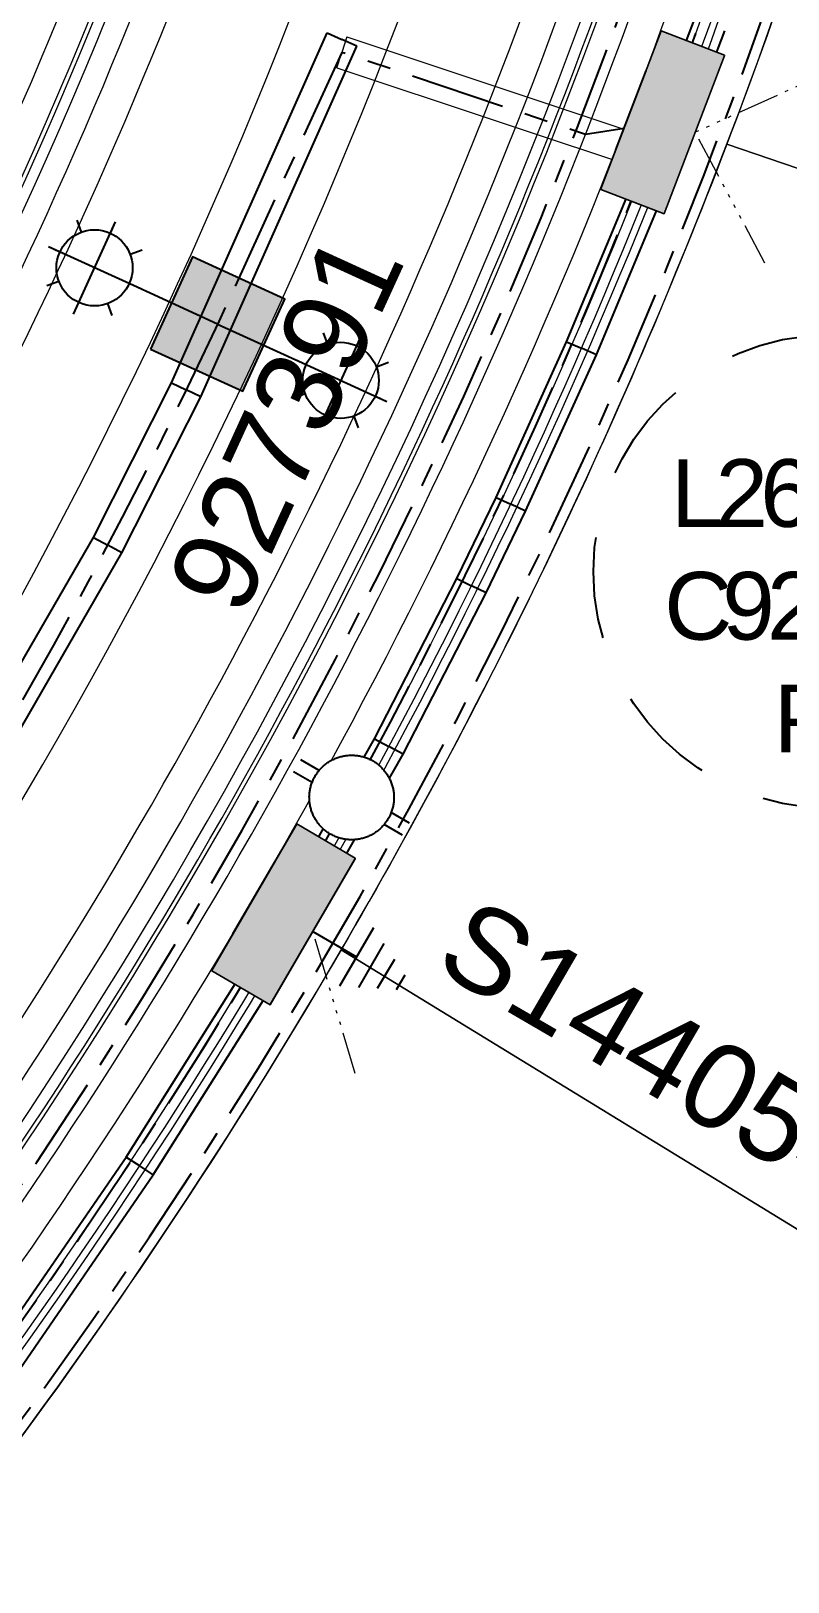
# Model space of a CAD drawing. Header units: metres. Extents: x 264965 to 265706, y 6180501 to 6181430.
# Drawn here: x 265315.8 to 265338.17, y 6180834.59 to 6180880.43 of the extents above; entities that cross this region are included whole.
import ezdxf
from ezdxf.enums import TextEntityAlignment as Align

# ---------------------------------------------------------------- set-up
doc = ezdxf.new("R2010")
doc.units = ezdxf.units.M
for name, pattern in [('Cable Exist UG', [7, 4, -1, 1, -1]), ('Dash', [5, 3, -2]), ('PHANTOMX2', [5.6, 2.5, -0.5, 0.15, -0.5, 0.15, -0.5, 0.15, -0.5, 0.15, -0.5])]:
    doc.linetypes.add(name, pattern=pattern)
doc.layers.get('0').update_dxf_attribs({"color": 6})
for name, color, linetype, lineweight in [('_User Miscellaneous1', 30, 'Continuous', 13), ('_User Miscellaneous10', 241, 'Continuous', 13), ('_User Miscellaneous3', 51, 'Continuous', 13), ('_User_HV_Exist', 1, 'Continuous', 25), ('_User_LV_Exist', 5, 'Continuous', 25), ('_User_SL_Exist', 4, 'Continuous', 25), ('Cadastre Developer_SP_NEW', 92, 'Continuous', 15)]:
    doc.layers.add(name, color=color, linetype=linetype, lineweight=lineweight)
doc.layers.add('_User Miscellaneous12', color=252, linetype='Continuous', lineweight=13, plot=False, transparency=0.5)
for name, color, linetype in [('Equip_LV_NEW', 2, 'Continuous'), ('Equip_SP_SL_EXT', 7, 'Continuous'), ('SupportsUG_SP_LV_EXT', 7, 'Continuous'), ('UG_Details_SP_MISC', 7, 'Continuous')]:
    doc.layers.add(name, color=color, linetype=linetype)
doc.styles.add('SL_LABEL', font='arial.ttf', dxfattribs={"height": 2})
doc.styles.get("Standard").update_dxf_attribs({"font": 'arial.ttf'})

# ---------------------------------------------------------------- blocks, each defined once
blk = doc.blocks.new('*U645')
at = {"width": 0.9}
blk.add_attdef('ASSET_NUM', text='', height=2, dxfattribs=at).set_placement((4, 2), align=Align.MIDDLE_LEFT)
for tag, p, flags in [('SUBURB', (-2, 0), 1), ('STREETNAME', (-1.8, 0), 9), ('PARENT', (-1.6, 0), 9), ('NOTES', (-1.4, 0), 9), ('LOCATION', (-1.2, 0), 9), ('LEGEND', (-1, 0), 9), ('USAGE', (-0.8, 0), 9), ('SUPPORT_TYPE', (-0.6, 0), 9), ('STATE', (-0.4, 0), 9), ('OWNED_BY', (-0.2, 0), 9)]:
    blk.add_attdef(tag, p, '', height=0.2, rotation=270, dxfattribs=dict(flags=flags))
blk.add_wipeout([(1, 2.5), (1, -2.5), (-1, -2.5), (-1, 2.5)])
at = {"layer": 'SupportsUG_SP_LV_EXT'}
h = blk.add_hatch(color=256, dxfattribs=at)
h.dxf.hatch_style = 1
h.paths.add_polyline_path([(-1, 2.5), (-1, -1.25), (-1, 1.25), (-1, -2.5), (1, -2.5), (1, 2.5)])
blk.add_lwpolyline([(-1, 2.5), (-1, -1.25), (-1, 1.25), (-1, -2.5), (1, -2.5), (1, 2.5)], close=True)
blk = doc.blocks.new('LV_UG_LINKS_OPEN_NEW')
at = {"layer": 'Equip_LV_NEW'}
for tag, flags, p in [('ACTUAL_STATUS', 9, (3.167, -1.667)), ('CONSTRUCTED_VOLTAGE', 9, (3.167, -1.833)), ('OPERATING_VOLTAGE', 9, (3.167, -2.167)), ('ORIENTATION', 9, (3.167, -2.333)), ('NO_PHASES', 9, (3.167, -2)), ('STATE', 9, (3.167, -2.5)), ('SWITCH_TYPE', 9, (3.167, -2.667)), ('USAGE', 9, (3.167, -2.833)), ('OWNED_BY', 9, (3.167, -3.167)), ('NOTES', 9, (3.167, -3)), ('OPERATED_BY', 9, (3.167, -3.333)), ('MAINTAINED_BY', 9, (3.167, -3.5)), ('NUMBER_OF_PHASES', 9, (3.167, -3.667)), ('TYPE', 9, (3.167, -3.833)), ('Z', 1, (3.167, -4))]:
    blk.add_attdef(tag, text='', height=0.167, dxfattribs=dict(at, flags=flags)).set_placement(p, align=Align.MIDDLE_LEFT)
blk.add_wipeout([(4, 1.25), (3.969, 1.25), (3.939, 1.248), (3.908, 1.247), (3.877, 1.244), (3.847, 1.241), (3.817, 1.236), (3.786, 1.232), (3.756, 1.226), (3.726, 1.22), (3.696, 1.213), (3.667, 1.205), (3.637, 1.196), (3.608, 1.187), (3.579, 1.177), (3.55, 1.166), (3.522, 1.155), (3.493, 1.143), (3.466, 1.13), (3.438, 1.117), (3.411, 1.102), (3.384, 1.088), (3.357, 1.072), (3.331, 1.056), (3.306, 1.039), (3.28, 1.022), (3.255, 1.004), (3.231, 0.985), (3.207, 0.966), (3.184, 0.947), (3.161, 0.926), (3.138, 0.905), (3.116, 0.884), (3.095, 0.862), (3.074, 0.839), (3.053, 0.816), (3.034, 0.793), (3.015, 0.769), (2.996, 0.745), (2.978, 0.72), (2.961, 0.694), (2.944, 0.669), (2.928, 0.643), (2.912, 0.616), (2.898, 0.589), (2.883, 0.562), (2.87, 0.534), (2.857, 0.507), (2.845, 0.478), (2.834, 0.45), (2.823, 0.421), (2.813, 0.392), (2.804, 0.363), (2.795, 0.333), (2.787, 0.304), (2.78, 0.274), (2.774, 0.244), (2.768, 0.214), (2.764, 0.183), (2.759, 0.153), (2.756, 0.123), (2.753, 0.092), (2.752, 0.061), (2.75, 0.031), (2.75, 0), (2.75, -0.031), (2.752, -0.061), (2.753, -0.092), (2.756, -0.123), (2.759, -0.153), (2.764, -0.183), (2.768, -0.214), (2.774, -0.244), (2.78, -0.274), (2.787, -0.304), (2.795, -0.333), (2.804, -0.363), (2.813, -0.392), (2.823, -0.421), (2.834, -0.45), (2.845, -0.478), (2.857, -0.507), (2.87, -0.534), (2.883, -0.562), (2.898, -0.589), (2.912, -0.616), (2.928, -0.643), (2.944, -0.669), (2.961, -0.694), (2.978, -0.72), (2.996, -0.745), (3.015, -0.769), (3.034, -0.793), (3.053, -0.816), (3.074, -0.839), (3.095, -0.862), (3.116, -0.884), (3.138, -0.905), (3.161, -0.926), (3.184, -0.947), (3.207, -0.966), (3.231, -0.985), (3.255, -1.004), (3.28, -1.022), (3.306, -1.039), (3.331, -1.056), (3.357, -1.072), (3.384, -1.088), (3.411, -1.102), (3.438, -1.117), (3.466, -1.13), (3.493, -1.143), (3.522, -1.155), (3.55, -1.166), (3.579, -1.177), (3.608, -1.187), (3.637, -1.196), (3.667, -1.205), (3.696, -1.213), (3.726, -1.22), (3.756, -1.226), (3.786, -1.232), (3.817, -1.236), (3.847, -1.241), (3.877, -1.244), (3.908, -1.247), (3.939, -1.248), (3.969, -1.25), (4, -1.25), (4.031, -1.25), (4.061, -1.248), (4.092, -1.247), (4.123, -1.244), (4.153, -1.241), (4.183, -1.236), (4.214, -1.232), (4.244, -1.226), (4.274, -1.22), (4.304, -1.213), (4.333, -1.205), (4.363, -1.196), (4.392, -1.187), (4.421, -1.177), (4.45, -1.166), (4.478, -1.155), (4.507, -1.143), (4.534, -1.13), (4.562, -1.117), (4.589, -1.102), (4.616, -1.088), (4.643, -1.072), (4.669, -1.056), (4.694, -1.039), (4.72, -1.022), (4.745, -1.004), (4.769, -0.985), (4.793, -0.966), (4.816, -0.947), (4.839, -0.926), (4.862, -0.905), (4.884, -0.884), (4.905, -0.862), (4.926, -0.839), (4.947, -0.816), (4.966, -0.793), (4.985, -0.769), (5.004, -0.745), (5.022, -0.72), (5.039, -0.694), (5.056, -0.669), (5.072, -0.643), (5.088, -0.616), (5.102, -0.589), (5.117, -0.562), (5.13, -0.534), (5.143, -0.507), (5.155, -0.478), (5.166, -0.45), (5.177, -0.421), (5.187, -0.392), (5.196, -0.363), (5.205, -0.333), (5.213, -0.304), (5.22, -0.274), (5.226, -0.244), (5.232, -0.214), (5.236, -0.183), (5.241, -0.153), (5.244, -0.123), (5.247, -0.092), (5.248, -0.061), (5.25, -0.031), (5.25, 0), (5.25, 0.031), (5.248, 0.061), (5.247, 0.092), (5.244, 0.123), (5.241, 0.153), (5.236, 0.183), (5.232, 0.214), (5.226, 0.244), (5.22, 0.274), (5.213, 0.304), (5.205, 0.333), (5.196, 0.363), (5.187, 0.392), (5.177, 0.421), (5.166, 0.45), (5.155, 0.478), (5.143, 0.507), (5.13, 0.534), (5.117, 0.562), (5.102, 0.589), (5.088, 0.616), (5.072, 0.643), (5.056, 0.669), (5.039, 0.694), (5.022, 0.72), (5.004, 0.745), (4.985, 0.769), (4.966, 0.793), (4.947, 0.816), (4.926, 0.839), (4.905, 0.862), (4.884, 0.884), (4.862, 0.905), (4.839, 0.926), (4.816, 0.947), (4.793, 0.966), (4.769, 0.985), (4.745, 1.004), (4.72, 1.022), (4.694, 1.039), (4.669, 1.056), (4.643, 1.072), (4.616, 1.088), (4.589, 1.102), (4.562, 1.117), (4.534, 1.13), (4.507, 1.143), (4.478, 1.155), (4.45, 1.166), (4.421, 1.177), (4.392, 1.187), (4.363, 1.196), (4.333, 1.205), (4.304, 1.213), (4.274, 1.22), (4.244, 1.226), (4.214, 1.232), (4.183, 1.236), (4.153, 1.241), (4.123, 1.244), (4.092, 1.247), (4.061, 1.248), (4.031, 1.25)]).dxf.layer = 'Equip_LV_NEW'
for p, q in [((3.792, 1.863), (3.792, 1.232)), ((4.208, 1.863), (4.208, 1.232)), ((3.792, -1.232), (3.792, -1.863)), ((4.208, -1.232), (4.208, -1.863))]:
    blk.add_line(p, q, dxfattribs=at)
at = {"layer": 'Equip_LV_NEW', "flags": 128}
blk.add_lwpolyline([(4, 1.25), (3.969, 1.25), (3.939, 1.248), (3.908, 1.247), (3.877, 1.244), (3.847, 1.241), (3.817, 1.236), (3.786, 1.232), (3.756, 1.226), (3.726, 1.22), (3.696, 1.213), (3.667, 1.205), (3.637, 1.196), (3.608, 1.187), (3.579, 1.177), (3.55, 1.166), (3.522, 1.155), (3.493, 1.143), (3.466, 1.13), (3.438, 1.117), (3.411, 1.102), (3.384, 1.088), (3.357, 1.072), (3.331, 1.056), (3.306, 1.039), (3.28, 1.022), (3.255, 1.004), (3.231, 0.985), (3.207, 0.966), (3.184, 0.947), (3.161, 0.926), (3.138, 0.905), (3.116, 0.884), (3.095, 0.862), (3.074, 0.839), (3.053, 0.816), (3.034, 0.793), (3.015, 0.769), (2.996, 0.745), (2.978, 0.72), (2.961, 0.694), (2.944, 0.669), (2.928, 0.643), (2.912, 0.616), (2.898, 0.589), (2.883, 0.562), (2.87, 0.534), (2.857, 0.507), (2.845, 0.478), (2.834, 0.45), (2.823, 0.421), (2.813, 0.392), (2.804, 0.363), (2.795, 0.333), (2.787, 0.304), (2.78, 0.274), (2.774, 0.244), (2.768, 0.214), (2.764, 0.183), (2.759, 0.153), (2.756, 0.123), (2.753, 0.092), (2.752, 0.061), (2.75, 0.031), (2.75, 0), (2.75, -0.031), (2.752, -0.061), (2.753, -0.092), (2.756, -0.123), (2.759, -0.153), (2.764, -0.183), (2.768, -0.214), (2.774, -0.244), (2.78, -0.274), (2.787, -0.304), (2.795, -0.333), (2.804, -0.363), (2.813, -0.392), (2.823, -0.421), (2.834, -0.45), (2.845, -0.478), (2.857, -0.507), (2.87, -0.534), (2.883, -0.562), (2.898, -0.589), (2.912, -0.616), (2.928, -0.643), (2.944, -0.669), (2.961, -0.694), (2.978, -0.72), (2.996, -0.745), (3.015, -0.769), (3.034, -0.793), (3.053, -0.816), (3.074, -0.839), (3.095, -0.862), (3.116, -0.884), (3.138, -0.905), (3.161, -0.926), (3.184, -0.947), (3.207, -0.966), (3.231, -0.985), (3.255, -1.004), (3.28, -1.022), (3.306, -1.039), (3.331, -1.056), (3.357, -1.072), (3.384, -1.088), (3.411, -1.102), (3.438, -1.117), (3.466, -1.13), (3.493, -1.143), (3.522, -1.155), (3.55, -1.166), (3.579, -1.177), (3.608, -1.187), (3.637, -1.196), (3.667, -1.205), (3.696, -1.213), (3.726, -1.22), (3.756, -1.226), (3.786, -1.232), (3.817, -1.236), (3.847, -1.241), (3.877, -1.244), (3.908, -1.247), (3.939, -1.248), (3.969, -1.25), (4, -1.25), (4.031, -1.25), (4.061, -1.248), (4.092, -1.247), (4.123, -1.244), (4.153, -1.241), (4.183, -1.236), (4.214, -1.232), (4.244, -1.226), (4.274, -1.22), (4.304, -1.213), (4.333, -1.205), (4.363, -1.196), (4.392, -1.187), (4.421, -1.177), (4.45, -1.166), (4.478, -1.155), (4.507, -1.143), (4.534, -1.13), (4.562, -1.117), (4.589, -1.102), (4.616, -1.088), (4.643, -1.072), (4.669, -1.056), (4.694, -1.039), (4.72, -1.022), (4.745, -1.004), (4.769, -0.985), (4.793, -0.966), (4.816, -0.947), (4.839, -0.926), (4.862, -0.905), (4.884, -0.884), (4.905, -0.862), (4.926, -0.839), (4.947, -0.816), (4.966, -0.793), (4.985, -0.769), (5.004, -0.745), (5.022, -0.72), (5.039, -0.694), (5.056, -0.669), (5.072, -0.643), (5.088, -0.616), (5.102, -0.589), (5.117, -0.562), (5.13, -0.534), (5.143, -0.507), (5.155, -0.478), (5.166, -0.45), (5.177, -0.421), (5.187, -0.392), (5.196, -0.363), (5.205, -0.333), (5.213, -0.304), (5.22, -0.274), (5.226, -0.244), (5.232, -0.214), (5.236, -0.183), (5.241, -0.153), (5.244, -0.123), (5.247, -0.092), (5.248, -0.061), (5.25, -0.031), (5.25, 0), (5.25, 0.031), (5.248, 0.061), (5.247, 0.092), (5.244, 0.123), (5.241, 0.153), (5.236, 0.183), (5.232, 0.214), (5.226, 0.244), (5.22, 0.274), (5.213, 0.304), (5.205, 0.333), (5.196, 0.363), (5.187, 0.392), (5.177, 0.421), (5.166, 0.45), (5.155, 0.478), (5.143, 0.507), (5.13, 0.534), (5.117, 0.562), (5.102, 0.589), (5.088, 0.616), (5.072, 0.643), (5.056, 0.669), (5.039, 0.694), (5.022, 0.72), (5.004, 0.745), (4.985, 0.769), (4.966, 0.793), (4.947, 0.816), (4.926, 0.839), (4.905, 0.862), (4.884, 0.884), (4.862, 0.905), (4.839, 0.926), (4.816, 0.947), (4.793, 0.966), (4.769, 0.985), (4.745, 1.004), (4.72, 1.022), (4.694, 1.039), (4.669, 1.056), (4.643, 1.072), (4.616, 1.088), (4.589, 1.102), (4.562, 1.117), (4.534, 1.13), (4.507, 1.143), (4.478, 1.155), (4.45, 1.166), (4.421, 1.177), (4.392, 1.187), (4.363, 1.196), (4.333, 1.205), (4.304, 1.213), (4.274, 1.22), (4.244, 1.226), (4.214, 1.232), (4.183, 1.236), (4.153, 1.241), (4.123, 1.244), (4.092, 1.247), (4.061, 1.248), (4.031, 1.25)], close=True, dxfattribs=at)
blk = doc.blocks.new('*U642')
at = {"layer": '_User_LV_Exist'}
for p, q in [((2.5, 1), (2.5, -1)), ((3, 0.75), (3, -0.75)), ((3.5, 0.5), (3.5, -0.5)), ((4, 0.25), (4, -0.25))]:
    blk.add_line(p, q, dxfattribs=at)
at = {"layer": 'Equip_LV_NEW', "ltscale": 10, "xscale": -1, "rotation": 270}
blk.add_blockref('LV_UG_LINKS_OPEN_NEW', (0, 0), dxfattribs=at)
at = {"width": 0.9}
blk.add_attdef('ASSET_NUM', text='', height=2, dxfattribs=at).set_placement((4, 2), align=Align.MIDDLE_LEFT)
for tag, p, flags in [('SUBURB', (-2, 0), 1), ('STREETNAME', (-1.8, 0), 9), ('PARENT', (-1.6, 0), 9), ('NOTES', (-1.4, 0), 9), ('LOCATION', (-1.2, 0), 9), ('LEGEND', (-1, 0), 9), ('USAGE', (-0.8, 0), 9), ('SUPPORT_TYPE', (-0.6, 0), 9), ('STATE', (-0.4, 0), 9), ('OWNED_BY', (-0.2, 0), 9)]:
    blk.add_attdef(tag, p, '', height=0.2, rotation=270, dxfattribs=dict(flags=flags))
blk.add_wipeout([(1, 2.5), (1, -2.5), (-1, -2.5), (-1, 2.5)])
at = {"layer": 'SupportsUG_SP_LV_EXT'}
h = blk.add_hatch(color=256, dxfattribs=at)
h.dxf.hatch_style = 1
h.paths.add_polyline_path([(-1, 2.5), (-1, -1.25), (-1, 1.25), (-1, -2.5), (1, -2.5), (1, 2.5)])
blk.add_lwpolyline([(-1, 2.5), (-1, -1.25), (-1, 1.25), (-1, -2.5), (1, -2.5), (1, 2.5)], close=True)
at = {"layer": '_User_LV_Exist'}
blk.add_line((1, 0), (2.5, 0), dxfattribs=at)
blk = doc.blocks.new('*U834')
at = {"layer": 'Equip_SP_SL_EXT'}
h = blk.add_hatch(color=256, dxfattribs=at)
h.dxf.hatch_style = 1
h.paths.add_polyline_path([(-1.5, 1.5), (-1.5, -1.5), (1.5, -1.5), (1.5, 1.5)])
blk.add_lwpolyline([(-1.5, 1.5), (-1.5, -1.5), (1.5, -1.5), (1.5, 1.5)], close=True)
at = {"width": 0.9, "flags": 8}
blk.add_attdef('ASSET_NUM', text='', height=2, dxfattribs=at).set_placement((4, 2), align=Align.MIDDLE_LEFT)
at = {"flags": 1}
blk.add_attdef('Z', (-2.351, -1.813), '', height=0.2, rotation=270, dxfattribs=at)
at = {"flags": 9}
for tag, p in [('SUBURB', (-1.8, -1.813)), ('STREETNAME', (-1.6, -1.813)), ('STATE', (-0.8, -1.813)), ('OWNED_BY', (-0.6, -1.813)), ('COLUMN_TYPE', (-0.4, -1.813)), ('STREET_CODE', (-0.2, -1.813)), ('STRUCTURE_PLANT_NUMBER', (0.031, -1.813)), ('NOTES', (-2, -1.813)), ('LOCATION', (-1.4, -1.813)), ('LEGEND', (-1.2, -1.813)), ('USAGE', (-1, -1.813))]:
    blk.add_attdef(tag, text='', height=0.2, rotation=270, dxfattribs=at).set_placement(p, align=Align.MIDDLE_LEFT)
blk = doc.blocks.new('*U208')
for tag, height, rotation, flags, p in [('LNUMBER', 1, 155.4408, 8, (-5.951, 3.819)), ('LANTNUMBER', 0.2, 270, 9, (-1.4, 2.6)), ('LOUTREACH', 0.2, 270, 9, (-1.4, 2.2)), ('LOUTREACHVOCAB', 0.2, 270, 9, (-1.4, 2)), ('LRATECODE', 0.2, 270, 9, (-1.4, 1.8)), ('LREMOVE', 0.2, 270, 9, (-1.4, 1.6)), ('LREPLACE', 0.2, 270, 9, (-1.4, 1.4)), ('LTYPEVOCAB', 0.2, 270, 9, (-1.4, 1)), ('LTYPE', 0.2, 270, 9, (-1.4, 1.2)), ('LEGEND', 0.2, 270, 9, (-1.4, 0.8)), ('SUBURB', 0.2, 270, 9, (-1.4, 0.6)), ('STREETNAME', 0.2, 270, 9, (-1.4, 0.4)), ('LOCATION', 0.2, 270, 9, (-1.4, 0.2)), ('LNEW', 0.2, 270, 9, (-6.4, 0)), ('LMASTVOCAB', 0.2, 270, 9, (-6.2, 0)), ('LMAST', 0.2, 270, 9, (-6, 0)), ('LLAMPVOCAB', 0.2, 270, 9, (-5.8, 0)), ('LLAMP', 0.2, 270, 9, (-5.6, 0)), ('ORIENTATION', 0.2, 270, 9, (-1.6, 0)), ('OPERATING_VOLTAGE', 0.2, 270, 9, (-1.4, 0)), ('NOTES', 0.2, 270, 9, (-1.4, 0)), ('NO_PHASES', 0.2, 270, 9, (-1.2, 0)), ('LANTERN_TYPE', 0.2, 270, 9, (-1, 0)), ('LANTERN_PURPOSE', 0.2, 270, 9, (-0.8, 0)), ('CONTROL_TYPE', 0.2, 270, 9, (-0.6, 0)), ('CONSTRUCTED_VOLTAGE', 0.2, 270, 9, (-0.4, 0)), ('MAINTAINED_BY', 0.2, 270, 9, (-1.4, -0.663))]:
    blk.add_attdef(tag, text='', height=height, rotation=rotation, dxfattribs=dict(flags=flags)).set_placement(p, align=Align.MIDDLE_LEFT)
at = {"style": 'SL_LABEL'}
for tag, height, rotation, flags, p in [('ASSET_NUM', 1, 155.4408, 8, (-6.782, 2)), ('STREET_CODE', 0.001, 270, 9, (0.001, 0))]:
    blk.add_attdef(tag, text='', height=height, rotation=rotation, dxfattribs=dict(at, flags=flags)).set_placement(p, align=Align.MIDDLE_LEFT)
for tag, p, height, flags in [('OPERATED_BY', (-1.4, -0.407), 0.2, 9), ('Z', (0, 0), 0.001, 1)]:
    blk.add_attdef(tag, p, '', height=height, rotation=270, dxfattribs=dict(flags=flags))
blk.add_wipeout([(-5.173, 2.364), (-4.162, 3.068), (-2.937, 3.197), (-2.233, 2.186), (-2.103, 0.961), (-3.114, 0.257), (-4.34, 0.128), (-5.044, 1.139)])
for p, q in [((-4.262, 0.298), (-3.015, 3.027)), ((-4.162, 3.068), (-4.031, 2.717)), ((-3.171, 2.686), (-3.015, 3.027)), ((-4.661, 2.13), (-5.002, 2.286)), ((-2.274, 1.039), (-5.002, 2.286)), ((-2.233, 2.186), (-2.584, 2.055)), ((-5.044, 1.139), (-4.692, 1.27)), ((0, 0), (-2.615, 1.195)), ((-4.262, 0.298), (-4.106, 0.639)), ((-3.114, 0.257), (-3.245, 0.608))]:
    blk.add_line(p, q)
blk.add_circle((-3.638, 1.663), 1.125)
at = {"flags": 9}
for tag, p in [('LEXIST', (-5.4, 0)), ('LCHARGE3PERCENT', (-5.2, 0)), ('LCHARGE3', (-5, 0)), ('LCHARGE2PERCENT', (-4.8, 0)), ('LCHARGE2', (-4.6, 0)), ('LCHARGE1PERCENT', (-4.4, 0)), ('LCHARGE1', (-4.2, 0)), ('LCATEGORY', (-4, 0)), ('LBRACKETVOCAB', (-3.8, 0)), ('LBRACKET', (-3.6, 0)), ('LKINGHEIGHT', (-3.4, 0)), ('CREPLACE', (-3.2, 0)), ('CREMOVE', (-3, 0)), ('CNUMBER', (-2.8, 0)), ('CNEW', (-2.6, 0)), ('CEXIST', (-2.4, 0)), ('USAGE', (-2.2, 0)), ('STATE', (-2, 0)), ('OWNED_BY', (-1.8, 0))]:
    blk.add_attdef(tag, text='', height=0.2, rotation=270, dxfattribs=at).set_placement(p, align=Align.MIDDLE_LEFT)
blk = doc.blocks.new('*U209')
for tag, height, rotation, flags, p in [('LANTNUMBER', 0.2, 270, 9, (-1.4, 2.6)), ('LOUTREACH', 0.2, 270, 9, (-1.4, 2.2)), ('LOUTREACHVOCAB', 0.2, 270, 9, (-1.4, 2)), ('LRATECODE', 0.2, 270, 9, (-1.4, 1.8)), ('LREMOVE', 0.2, 270, 9, (-1.4, 1.6)), ('LREPLACE', 0.2, 270, 9, (-1.4, 1.4)), ('LTYPEVOCAB', 0.2, 270, 9, (-1.4, 1)), ('LTYPE', 0.2, 270, 9, (-1.4, 1.2)), ('LEGEND', 0.2, 270, 9, (-1.4, 0.8)), ('SUBURB', 0.2, 270, 9, (-1.4, 0.6)), ('STREETNAME', 0.2, 270, 9, (-1.4, 0.4)), ('LOCATION', 0.2, 270, 9, (-1.4, 0.2)), ('LNEW', 0.2, 270, 9, (-6.4, 0)), ('LMASTVOCAB', 0.2, 270, 9, (-6.2, 0)), ('LMAST', 0.2, 270, 9, (-6, 0)), ('LLAMPVOCAB', 0.2, 270, 9, (-5.8, 0)), ('LLAMP', 0.2, 270, 9, (-5.6, 0)), ('LEXIST', 0.2, 270, 9, (-5.4, 0)), ('LCHARGE3PERCENT', 0.2, 270, 9, (-5.2, 0)), ('LCHARGE3', 0.2, 270, 9, (-5, 0)), ('LCHARGE2PERCENT', 0.2, 270, 9, (-4.8, 0)), ('LCHARGE2', 0.2, 270, 9, (-4.6, 0)), ('LCHARGE1PERCENT', 0.2, 270, 9, (-4.4, 0)), ('LCHARGE1', 0.2, 270, 9, (-4.2, 0)), ('LCATEGORY', 0.2, 270, 9, (-4, 0)), ('LBRACKETVOCAB', 0.2, 270, 9, (-3.8, 0)), ('LBRACKET', 0.2, 270, 9, (-3.6, 0)), ('LKINGHEIGHT', 0.2, 270, 9, (-3.4, 0)), ('CREPLACE', 0.2, 270, 9, (-3.2, 0)), ('CREMOVE', 0.2, 270, 9, (-3, 0)), ('CNUMBER', 0.2, 270, 9, (-2.8, 0)), ('CNEW', 0.2, 270, 9, (-2.6, 0)), ('CEXIST', 0.2, 270, 9, (-2.4, 0)), ('USAGE', 0.2, 270, 9, (-2.2, 0)), ('STATE', 0.2, 270, 9, (-2, 0)), ('OWNED_BY', 0.2, 270, 9, (-1.8, 0)), ('ORIENTATION', 0.2, 270, 9, (-1.6, 0)), ('OPERATING_VOLTAGE', 0.2, 270, 9, (-1.4, 0)), ('NOTES', 0.2, 270, 9, (-1.4, 0)), ('NO_PHASES', 0.2, 270, 9, (-1.2, 0)), ('LANTERN_TYPE', 0.2, 270, 9, (-1, 0)), ('LANTERN_PURPOSE', 0.2, 270, 9, (-0.8, 0)), ('CONTROL_TYPE', 0.2, 270, 9, (-0.6, 0)), ('CONSTRUCTED_VOLTAGE', 0.2, 270, 9, (-0.4, 0)), ('MAINTAINED_BY', 0.2, 270, 9, (-1.4, -0.663)), ('LNUMBER', 1, 335.4408, 8, (5.951, -3.819))]:
    blk.add_attdef(tag, text='', height=height, rotation=rotation, dxfattribs=dict(flags=flags)).set_placement(p, align=Align.MIDDLE_LEFT)
for tag, p, height, flags in [('OPERATED_BY', (-1.4, -0.407), 0.2, 9), ('Z', (0, 0), 0.001, 1)]:
    blk.add_attdef(tag, p, '', height=height, rotation=270, dxfattribs=dict(flags=flags))
at = {"style": 'SL_LABEL'}
for tag, height, rotation, flags, p in [('STREET_CODE', 0.001, 270, 9, (0.001, 0)), ('ASSET_NUM', 1, 335.4408, 8, (6.782, -2))]:
    blk.add_attdef(tag, text='', height=height, rotation=rotation, dxfattribs=dict(at, flags=flags)).set_placement(p, align=Align.MIDDLE_LEFT)
blk.add_wipeout([(5.173, -2.364), (4.162, -3.068), (2.937, -3.197), (2.233, -2.186), (2.103, -0.961), (3.114, -0.257), (4.34, -0.128), (5.044, -1.139)])
for p, q in [((0, 0), (2.615, -1.195)), ((4.262, -0.298), (3.015, -3.027)), ((3.114, -0.257), (3.245, -0.608)), ((4.262, -0.298), (4.106, -0.639)), ((2.274, -1.039), (5.002, -2.286)), ((5.044, -1.139), (4.692, -1.27)), ((2.233, -2.186), (2.584, -2.055)), ((4.661, -2.13), (5.002, -2.286)), ((3.171, -2.686), (3.015, -3.027)), ((4.162, -3.068), (4.031, -2.717))]:
    blk.add_line(p, q)
blk.add_circle((3.638, -1.663), 1.125)

msp = doc.modelspace()

# ---------------------------------------------------------------- linework, layer by layer
at = {"layer": '_User Miscellaneous1'}
for p, q in [((265333.391, 6180875.475), (265335.404, 6180880.771)), ((265319.955, 6180870.032), (265324.548, 6180880.377)), ((265324.548, 6180880.377), (265324.987, 6180880.182)), ((265334.283, 6180875.119), (265336.306, 6180880.442)), ((265320.822, 6180869.62), (265325.425, 6180879.987)), ((265325.425, 6180879.987), (265324.987, 6180880.182)), ((265331.627, 6180871.246), (265333.391, 6180875.475)), ((265333.391, 6180875.475), (265333.837, 6180875.297)), ((265334.283, 6180875.119), (265333.837, 6180875.297)), ((265332.507, 6180870.863), (265334.283, 6180875.119)), ((265329.544, 6180866.647), (265331.627, 6180871.246)), ((265331.627, 6180871.246), (265332.067, 6180871.054)), ((265332.507, 6180870.863), (265332.067, 6180871.054)), ((265330.413, 6180866.241), (265332.507, 6180870.863)), ((265317.643, 6180865.466), (265319.955, 6180870.032)), ((265319.955, 6180870.032), (265320.389, 6180869.826)), ((265320.822, 6180869.62), (265320.389, 6180869.826)), ((265318.488, 6180865.009), (265320.822, 6180869.62)), ((265328.388, 6180864.251), (265329.544, 6180866.647)), ((265329.544, 6180866.647), (265329.979, 6180866.444)), ((265329.247, 6180863.823), (265330.413, 6180866.241)), ((265330.413, 6180866.241), (265329.979, 6180866.444)), ((265311.891, 6180855.492), (265317.643, 6180865.466)), ((265317.643, 6180865.466), (265318.066, 6180865.238)), ((265318.488, 6180865.009), (265318.066, 6180865.238)), ((265312.706, 6180854.982), (265318.488, 6180865.009)), ((265325.953, 6180859.509), (265328.388, 6180864.251)), ((265328.388, 6180864.251), (265328.818, 6180864.037)), ((265326.798, 6180859.053), (265329.247, 6180863.823)), ((265329.247, 6180863.823), (265328.818, 6180864.037)), ((265321.834, 6180852.265), (265325.953, 6180859.509)), ((265325.953, 6180859.509), (265326.376, 6180859.281)), ((265326.798, 6180859.053), (265326.376, 6180859.281)), ((265322.658, 6180851.772), (265326.798, 6180859.053)), ((265318.611, 6180847.148), (265321.834, 6180852.265)), ((265321.834, 6180852.265), (265322.246, 6180852.019)), ((265322.658, 6180851.772), (265322.246, 6180852.019)), ((265319.413, 6180846.62), (265322.658, 6180851.772)), ((265314.681, 6180841.433), (265318.611, 6180847.148)), ((265318.611, 6180847.148), (265319.012, 6180846.884)), ((265319.413, 6180846.62), (265319.012, 6180846.884)), ((265315.459, 6180840.871), (265319.413, 6180846.62))]:
    msp.add_line(p, q, dxfattribs=at)
at = {"layer": '_User Miscellaneous1', "lineweight": 0}
for p, q in [((265325.138, 6180880.258), (265324.987, 6180879.803)), ((265325.138, 6180880.258), (265334.533, 6180877.129)), ((265324.835, 6180879.347), (265324.987, 6180879.803)), ((265324.835, 6180879.347), (265334.229, 6180876.218)), ((265334.533, 6180877.129), (265334.381, 6180876.674)), ((265334.229, 6180876.218), (265334.381, 6180876.674))]:
    msp.add_line(p, q, dxfattribs=at)
at = {"layer": '_User_LV_Exist', "linetype": 'Cable Exist UG', "ltscale": 0.7, "transparency": 33554687, "flags": 128}
for points in [[(265334.468, 6180877.732, 0.053477), (265343.206, 6180910.778), (265349.953, 6180954.928)], [(265304.641, 6180861.656, 0.099237), (265323.644, 6180913.511)], [(265323.262, 6180854.32, 0.04142), (265334.445, 6180877.741, 0.036158)]]:
    msp.add_lwpolyline(points, format="xyb", dxfattribs=at)
at = {"layer": '_User_LV_Exist', "linetype": 'Cable Exist UG', "ltscale": 0.7, "transparency": 33554687}
msp.add_lwpolyline([(265323.262, 6180854.295, -0.055705), (265301.859, 6180825.55, -0.056366)], format="xyb", dxfattribs=at)
at = {"layer": '_User_SL_Exist', "linetype": 'Dash'}
msp.add_circle((265339.421, 6180864.454), 7, dxfattribs=at)
at = {"layer": 'Cadastre Developer_SP_NEW', "transparency": 33554687}
for points in [[(265379.193, 6180891.673), (265343.935, 6180903.373, -0.042226), (265336.362, 6180877.086), (265371.645, 6180865.05)], [(265359.238, 6180832.274), (265324.968, 6180853.275, -0.052496), (265304.878, 6180825.875, 0.014581), (265341.358, 6180801.899)]]:
    msp.add_lwpolyline(points, format="xyb", close=True, dxfattribs=at)
at = {"layer": 'UG_Details_SP_MISC'}
for p, q in [((265333.391, 6180875.475), (265335.404, 6180880.771)), ((265319.955, 6180870.032), (265324.548, 6180880.377)), ((265324.548, 6180880.377), (265324.987, 6180880.182)), ((265334.283, 6180875.119), (265336.306, 6180880.442)), ((265320.822, 6180869.62), (265325.425, 6180879.987)), ((265325.425, 6180879.987), (265324.987, 6180880.182)), ((265331.627, 6180871.246), (265333.391, 6180875.475)), ((265333.391, 6180875.475), (265333.837, 6180875.297)), ((265334.283, 6180875.119), (265333.837, 6180875.297)), ((265332.507, 6180870.863), (265334.283, 6180875.119)), ((265329.544, 6180866.647), (265331.627, 6180871.246)), ((265331.627, 6180871.246), (265332.067, 6180871.054)), ((265332.507, 6180870.863), (265332.067, 6180871.054)), ((265330.413, 6180866.241), (265332.507, 6180870.863)), ((265317.643, 6180865.466), (265319.955, 6180870.032)), ((265319.955, 6180870.032), (265320.389, 6180869.826)), ((265320.822, 6180869.62), (265320.389, 6180869.826)), ((265318.488, 6180865.009), (265320.822, 6180869.62)), ((265328.388, 6180864.251), (265329.544, 6180866.647)), ((265329.544, 6180866.647), (265329.979, 6180866.444)), ((265329.247, 6180863.823), (265330.413, 6180866.241)), ((265330.413, 6180866.241), (265329.979, 6180866.444)), ((265311.891, 6180855.492), (265317.643, 6180865.466)), ((265317.643, 6180865.466), (265318.066, 6180865.238)), ((265318.488, 6180865.009), (265318.066, 6180865.238)), ((265312.706, 6180854.982), (265318.488, 6180865.009)), ((265325.953, 6180859.509), (265328.388, 6180864.251)), ((265328.388, 6180864.251), (265328.818, 6180864.037)), ((265326.798, 6180859.053), (265329.247, 6180863.823)), ((265329.247, 6180863.823), (265328.818, 6180864.037)), ((265321.834, 6180852.265), (265325.953, 6180859.509)), ((265325.953, 6180859.509), (265326.376, 6180859.281)), ((265326.798, 6180859.053), (265326.376, 6180859.281)), ((265322.658, 6180851.772), (265326.798, 6180859.053)), ((265318.611, 6180847.148), (265321.834, 6180852.265)), ((265321.834, 6180852.265), (265322.246, 6180852.019)), ((265322.658, 6180851.772), (265322.246, 6180852.019)), ((265319.413, 6180846.62), (265322.658, 6180851.772)), ((265314.681, 6180841.433), (265318.611, 6180847.148)), ((265318.611, 6180847.148), (265319.012, 6180846.884)), ((265319.413, 6180846.62), (265319.012, 6180846.884)), ((265315.459, 6180840.871), (265319.413, 6180846.62))]:
    msp.add_line(p, q, dxfattribs=at)
at = {"layer": 'UG_Details_SP_MISC', "lineweight": 0}
for p, q in [((265325.138, 6180880.258), (265324.987, 6180879.803)), ((265325.138, 6180880.258), (265334.533, 6180877.129)), ((265324.835, 6180879.347), (265324.987, 6180879.803)), ((265324.835, 6180879.347), (265334.229, 6180876.218)), ((265334.533, 6180877.129), (265334.381, 6180876.674)), ((265334.229, 6180876.218), (265334.381, 6180876.674))]:
    msp.add_line(p, q, dxfattribs=at)

# ---------------------------------------------------------------- texts
at = {"layer": '_User_SL_Exist', "insert": (265339.331, 6180863.442), "char_height": 2, "attachment_point": 5}
msp.add_mtext('{\\T0.8;L267056 \\PC927391\\PPE}', dxfattribs=at)

# ---------------------------------------------------------------- next in the draw order: block references
at = {"layer": '_User_SL_Exist'}
msp.add_blockref('*U208', (265321.316, 6180871.77, 0.007), dxfattribs=at)

# ---------------------------------------------------------------- next in the draw order: linework, layer by layer
at = {"layer": 'Cadastre Developer_SP_NEW', "transparency": 33554687, "flags": 128}
msp.add_lwpolyline([(265256.182, 6180908.811), (265246.837, 6180895.027), (265302.908, 6180862.656, 0.057489), (265316.274, 6180891.449)], format="xyb", close=True, dxfattribs=at)

# ---------------------------------------------------------------- next in the draw order: block references
at = {"layer": '_User_SL_Exist'}
msp.add_blockref('*U209', (265321.316, 6180871.77, 0.007), dxfattribs=at)

# ---------------------------------------------------------------- next in the draw order: linework, layer by layer
at = {"layer": '_User Miscellaneous1', "transparency": 33554483}
for points in [[(265268.098, 6180811.598, 0.209306), (265331.961, 6180912.496, 0.209306)], [(265269.777, 6180809.112, 0.209306), (265334.927, 6180912.043, 0.209306)]]:
    msp.add_lwpolyline(points, format="xyb", dxfattribs=at)
at = {"layer": '_User Miscellaneous10'}
for points in [[(265238.627, 6181253.709, 0.313089), (265151.775, 6181201.166), (265106.516, 6181099.788, 0.575546), (265176.294, 6181002.993), (265196.045, 6181004.941), (265201.566, 6181000.461), (265203.109, 6180986.387, -0.18017), (265194.13, 6180950.839, -0.134996), (265183.625, 6180941.816, 1.758638), (265202.156, 6180929.332, -0.134996), (265206.571, 6180942.458, 0.179554), (265218.02, 6180988.022), (265216.495, 6181001.933), (265220.926, 6181007.394), (265240.481, 6181009.323, -0.067151), (265318.244, 6181006.537), (265323.56, 6181005.625), (265333.575, 6180991.734), (265321.705, 6180914.063, -0.153558), (265285.078, 6180839.458)], [(265304.878, 6180825.875, 0.147536), (265345.183, 6180910.475), (265357.289, 6180989.694), (265368.655, 6180997.889), (265428.377, 6180987.643), (265432.479, 6180981.866), (265411.407, 6180856.104, 0.350626), (265441.201, 6180802.647)]]:
    msp.add_lwpolyline(points, format="xyb", dxfattribs=at)
at = {"layer": '_User Miscellaneous10', "color": 4, "transparency": 33554636}
msp.add_lwpolyline([(265238.533, 6181252.212, 0.313089), (265153.145, 6181200.554), (265107.886, 6181099.176, 0.575546), (265176.147, 6181004.486), (265196.512, 6181006.494), (265202.99, 6181001.237), (265204.6, 6180986.55, -0.180131), (265195.37, 6180949.994, -0.134919), (265184.266, 6180940.46, 1.758638), (265200.659, 6180929.416, -0.135058), (265205.331, 6180943.302, 0.179579), (265216.529, 6180987.858), (265214.935, 6181002.392), (265220.155, 6181008.825), (265240.334, 6181010.815, -0.067151), (265318.498, 6181008.016), (265324.418, 6181007), (265335.15, 6180992.114), (265323.188, 6180913.837, -0.153558), (265286.164, 6180838.423, -0.153558)], format="xyb", dxfattribs=at)
at = {"layer": '_User Miscellaneous10', "color": 6, "transparency": 33554636}
msp.add_lwpolyline([(265238.521, 6181252.012, 0.313089), (265153.327, 6181200.473), (265108.069, 6181099.095, 0.575546), (265176.128, 6181004.685), (265196.574, 6181006.701), (265203.18, 6181001.341), (265204.799, 6180986.572, -0.180126), (265195.535, 6180949.881, -0.134909), (265184.351, 6180940.279, 1.758638), (265200.459, 6180929.428, -0.135065), (265205.165, 6180943.414, 0.179583), (265216.33, 6180987.837), (265214.727, 6181002.453), (265220.053, 6181009.016), (265240.315, 6181011.014, -0.067151), (265318.532, 6181008.213), (265324.533, 6181007.183), (265335.36, 6180992.164), (265323.386, 6180913.806, -0.153558), (265286.309, 6180838.285, -0.153558)], format="xyb", dxfattribs=at)
at = {"layer": '_User Miscellaneous10', "color": 5, "transparency": 33554636}
for points in [[(265238.502, 6181251.713, 0.313089), (265153.601, 6181200.35), (265108.343, 6181098.973, 0.575546), (265176.098, 6181004.983), (265196.667, 6181007.012), (265203.465, 6181001.496), (265205.097, 6180986.605, -0.180118), (265195.783, 6180949.712, -0.134895), (265184.479, 6180940.007, 1.758638), (265200.159, 6180929.444, -0.135077), (265204.917, 6180943.583, 0.179588), (265216.032, 6180987.804), (265214.416, 6181002.545), (265219.899, 6181009.303), (265240.285, 6181011.313, -0.067151), (265318.582, 6181008.508), (265324.704, 6181007.458), (265335.675, 6180992.24), (265323.682, 6180913.761, -0.153558), (265286.526, 6180838.078, -0.153558)], [(265238.376, 6181249.717, 0.313089), (265155.427, 6181199.535), (265110.169, 6181098.157, 0.575546), (265175.902, 6181006.974), (265197.289, 6181009.083), (265205.363, 6181002.531), (265207.085, 6180986.823, -0.180071), (265197.435, 6180948.585, -0.134805), (265185.333, 6180938.199, 1.758638), (265198.163, 6180929.557, -0.13515), (265203.264, 6180944.708, 0.179621), (265214.044, 6180987.586), (265212.337, 6181003.157), (265218.871, 6181011.211), (265240.089, 6181013.303, -0.067151), (265318.921, 6181010.48), (265325.848, 6181009.291), (265337.776, 6180992.746), (265325.659, 6180913.459, -0.153558), (265287.974, 6180836.699, -0.153558)], [(265238.251, 6181247.721, 0.313089), (265157.254, 6181198.72), (265111.995, 6181097.342, 0.575546), (265175.706, 6181008.964), (265197.911, 6181011.154), (265207.262, 6181003.566), (265209.073, 6180987.041, -0.180027), (265199.088, 6180947.458, -0.134726), (265186.187, 6180936.391, 1.758638), (265196.166, 6180929.669, -0.135218), (265201.61, 6180945.834, 0.179655), (265212.056, 6180987.368), (265210.257, 6181003.769), (265217.844, 6181013.119), (265239.893, 6181015.294, -0.067151), (265319.259, 6181012.451), (265326.993, 6181011.124), (265339.876, 6180993.253), (265327.636, 6180913.157, -0.153558), (265289.422, 6180835.32, -0.153558)]]:
    msp.add_lwpolyline(points, format="xyb", dxfattribs=at)
at = {"layer": '_User Miscellaneous10', "color": 1, "transparency": 33554636}
for points in [[(265238.439, 6181250.715, 0.313089), (265154.514, 6181199.943), (265109.256, 6181098.565, 0.575546), (265176, 6181005.978), (265196.978, 6181008.047), (265204.414, 6181002.014), (265206.091, 6180986.714, -0.180094), (265196.609, 6180949.149, -0.134849), (265184.906, 6180939.103, 1.758638), (265199.161, 6180929.5, -0.135115), (265204.09, 6180944.145, 0.179604), (265215.038, 6180987.695), (265213.376, 6181002.851), (265219.385, 6181010.257), (265240.187, 6181012.308, -0.067151), (265318.752, 6181009.494), (265325.276, 6181008.375), (265336.725, 6180992.493), (265324.671, 6180913.61, -0.153558), (265287.25, 6180837.389, -0.153558)], [(265238.314, 6181248.719, 0.313089), (265156.341, 6181199.127), (265111.082, 6181097.75, 0.575546), (265175.804, 6181007.969), (265197.6, 6181010.118), (265206.312, 6181003.049), (265208.079, 6180986.932, -0.180048), (265198.261, 6180948.022, -0.134764), (265185.76, 6180937.295, 1.758638), (265197.164, 6180929.613, -0.135185), (265202.437, 6180945.271, 0.179638), (265213.05, 6180987.477), (265211.297, 6181003.463), (265218.358, 6181012.165), (265239.991, 6181014.298, -0.067151), (265319.09, 6181011.465), (265326.421, 6181010.208), (265338.826, 6180992.999), (265326.648, 6180913.308, -0.153558), (265288.698, 6180836.009, -0.153558)], [(265238.188, 6181246.723, 0.313089), (265158.167, 6181198.312), (265112.908, 6181096.934, 0.575546), (265175.607, 6181009.959), (265198.222, 6181012.189), (265208.211, 6181004.084), (265210.068, 6180987.15, -0.180007), (265199.914, 6180946.895, -0.134689), (265186.614, 6180935.486, 1.758638), (265195.167, 6180929.725, -0.13525), (265200.784, 6180946.396, 0.179672), (265211.062, 6180987.259), (265209.218, 6181004.075), (265217.331, 6181014.074), (265239.794, 6181016.289, -0.067151), (265319.428, 6181013.436), (265327.565, 6181012.04), (265340.927, 6180993.506), (265328.625, 6180913.006, -0.153558), (265290.147, 6180834.63, -0.153558)]]:
    msp.add_lwpolyline(points, format="xyb", dxfattribs=at)
at = {"layer": '_User Miscellaneous12', "color": 1, "transparency": 33554534}
for points in [[(265299.697, 6180830.582, 0.147536), (265338.263, 6180911.533), (265350.813, 6180993.655), (265366.944, 6181005.285), (265432.411, 6180994.053), (265439.861, 6180983.561), (265418.311, 6180854.947, 0.350626), (265443.848, 6180809.127)], [(265301.177, 6180829.237, 0.147536), (265340.24, 6180911.231), (265352.663, 6180992.523), (265367.433, 6181003.171), (265431.258, 6180992.222), (265437.752, 6180983.077), (265416.339, 6180855.278, 0.350626), (265443.092, 6180807.275)], [(265302.657, 6180827.892, 0.147536), (265342.217, 6180910.929), (265354.513, 6180991.392), (265367.922, 6181001.058), (265430.106, 6180990.39), (265435.643, 6180982.593), (265414.366, 6180855.608, 0.350626), (265442.335, 6180805.424)]]:
    msp.add_lwpolyline(points, format="xyb", dxfattribs=at)
at = {"layer": '_User Miscellaneous12', "color": 5, "transparency": 33554534}
for points in [[(265300.437, 6180829.91, 0.147536), (265339.252, 6180911.382), (265351.738, 6180993.089), (265367.189, 6181004.228), (265431.835, 6180993.137), (265438.806, 6180983.319), (265417.325, 6180855.113, 0.350626), (265443.47, 6180808.201)], [(265301.917, 6180828.565, 0.147536), (265341.229, 6180911.08), (265353.588, 6180991.958), (265367.678, 6181002.115), (265430.682, 6180991.306), (265436.697, 6180982.835), (265415.352, 6180855.443, 0.350626), (265442.714, 6180806.35)], [(265303.397, 6180827.22, 0.147536), (265343.206, 6180910.778), (265355.438, 6180990.826), (265368.166, 6181000.002), (265429.53, 6180989.474), (265434.588, 6180982.35), (265413.38, 6180855.774, 0.350626), (265441.957, 6180804.498)]]:
    msp.add_lwpolyline(points, format="xyb", dxfattribs=at)
at = {"layer": '_User Miscellaneous12', "color": 6, "transparency": 33554534}
msp.add_lwpolyline([(265303.619, 6180827.018, 0.147536), (265343.502, 6180910.732), (265355.716, 6180990.656), (265368.24, 6180999.685), (265429.357, 6180989.2), (265434.272, 6180982.278), (265413.084, 6180855.823, 0.350626), (265441.844, 6180804.221)], format="xyb", dxfattribs=at)
at = {"layer": '_User Miscellaneous12', "color": 4, "transparency": 33554534}
msp.add_lwpolyline([(265303.767, 6180826.883, 0.147536), (265343.7, 6180910.702), (265355.901, 6180990.543), (265368.289, 6180999.474), (265429.242, 6180989.017), (265434.061, 6180982.229), (265412.887, 6180855.856, 0.350626), (265441.768, 6180804.035)], format="xyb", dxfattribs=at)
at = {"layer": '_User Miscellaneous3'}
for points in [[(265265.02, 6180816.157, 0.209306), (265326.524, 6180913.327, 0.209306)], [(265265.272, 6180815.784, 0.209306), (265326.969, 6180913.259, 0.209306)], [(265272.602, 6180804.927, 0.209306), (265339.919, 6180911.28, 0.209306)], [(265272.854, 6180804.554, 0.209306), (265340.364, 6180911.212, 0.209306)]]:
    msp.add_lwpolyline(points, format="xyb", dxfattribs=at)
at = {"layer": '_User_SL_Exist', "linetype": 'Cable Exist UG', "ltscale": 0.7, "transparency": 33554687, "flags": 128}
msp.add_lwpolyline([(265334.468, 6180877.732), (265332.187, 6180877.378), (265324.987, 6180879.803), (265321.35, 6180871.845)], dxfattribs=at)
msp.add_lwpolyline([(265321.35, 6180871.845, -0.112464), (265279.558, 6180818.134)], format="xyb", dxfattribs=at)
at = {"layer": 'Cadastre Developer_SP_NEW', "transparency": 33554687}
msp.add_lwpolyline([(265371.645, 6180865.05), (265336.362, 6180877.086, -0.040741), (265324.968, 6180853.275), (265359.238, 6180832.274), (265364.385, 6180841.019)], format="xyb", close=True, dxfattribs=at)

# ---------------------------------------------------------------- next in the draw order: block references
at = {"layer": '_User Miscellaneous1'}
ref = msp.add_blockref('*U834', (265321.316, 6180871.77, 0.007), dxfattribs=dict(at, rotation=65.44082710721601))
ref.add_attrib('ASSET_NUM', '927391', dxfattribs={"layer": '0', "height": 2.5, "rotation": 65.4408}).set_placement((265320.898, 6180863.57, 0.007), align=Align.MIDDLE_LEFT)
at = {"layer": '_User_SL_Exist', "rotation": 65.44082710721601}
msp.add_blockref('*U834', (265321.316, 6180871.77, 0.007), dxfattribs=at)

# ---------------------------------------------------------------- next in the draw order: block references
at = {"layer": '_User Miscellaneous1'}
ref = msp.add_blockref('*U645', (265334.468, 6180877.732), dxfattribs=dict(at, rotation=339.0671235431594))
ref.add_attrib('ASSET_NUM', '144053', dxfattribs={"layer": '0', "height": 2.5, "rotation": 342}).set_placement((265339.717, 6180877.746), align=Align.MIDDLE_LEFT)
ref = msp.add_blockref('*U642', (265323.262, 6180854.32), dxfattribs=dict(at, rotation=329.7766424426298))
ref.add_attrib('ASSET_NUM', 'S144054', dxfattribs={"layer": '0', "height": 2.5, "rotation": 329.7766}).set_placement((265328.28, 6180853.826), align=Align.MIDDLE_LEFT)

# ---------------------------------------------------------------- next in the draw order: linework, layer by layer
at = {"layer": '_User Miscellaneous1', "linetype": 'PHANTOMX2', "ltscale": 0.5, "flags": 128}
for points in [[(265337.488, 6180873.571), (265335.428, 6180877.443), (265339.426, 6180879.249)], [(265325.381, 6180849.614), (265324.126, 6180853.817)]]:
    msp.add_lwpolyline(points, dxfattribs=at)

# ---------------------------------------------------------------- next in the draw order: block references
at = {"layer": '_User_LV_Exist'}
ref = msp.add_blockref('*U645', (265334.468, 6180877.732), dxfattribs=dict(at, rotation=339.0671235431594))
ref.add_attrib('ASSET_NUM', '144053', dxfattribs={"layer": '0', "height": 2.5, "rotation": 342}).set_placement((265339.717, 6180877.746), align=Align.MIDDLE_LEFT)
ref = msp.add_blockref('*U642', (265323.262, 6180854.32), dxfattribs=dict(at, rotation=329.7766424426298))
ref.add_attrib('ASSET_NUM', 'S144054', dxfattribs={"layer": '0', "height": 2.5, "rotation": 329.7766}).set_placement((265328.28, 6180853.826), align=Align.MIDDLE_LEFT)

# ---------------------------------------------------------------- next in the draw order: linework, layer by layer
at = {"layer": '_User_HV_Exist', "linetype": 'Cable Exist UG', "ltscale": 0.7, "flags": 128}
for points in [[(265226.704, 6180824.343), (265235.707, 6180810.855), (265241.845, 6180807.576), (265249.548, 6180807.973), (265257.38, 6180793.413), (265273.176, 6180804.077, 0.059919), (265301.695, 6180828.766, 0.147411), (265340.92, 6180911.048), (265347.51, 6180969.339), (265349.894, 6180990.528), (265367.433, 6181003.171), (265431.258, 6180992.222), (265436.769, 6180984.461), (265446.444, 6180981.675), (265456.363, 6180987.165), (265485.338, 6180977.43), (265489.484, 6180988.882), (265490.704, 6180988.441, 0.951004), (265493.906, 6180987.282), (265500.767, 6180984.797), (265507.819, 6181004.281)], [(265267.755, 6180765.44), (265259.989, 6180778.604), (265258.787, 6180786.68), (265260.576, 6180790.744), (265275.414, 6180800.762, 0.059919), (265304.656, 6180826.076, 0.147536), (265344.886, 6180910.521), (265352.275, 6180975.879)]]:
    msp.add_lwpolyline(points, format="xyb", dxfattribs=at)

# ---------------------------------------------------------------- next in the draw order: block references
at = {"layer": '_User Miscellaneous1'}
ref = msp.add_blockref('*U645', (265334.468, 6180877.732), dxfattribs=dict(at, rotation=339.0671235431594))
ref.add_attrib('ASSET_NUM', '144053', dxfattribs={"layer": '0', "height": 2.5, "rotation": 342}).set_placement((265339.717, 6180877.746), align=Align.MIDDLE_LEFT)
ref = msp.add_blockref('*U642', (265323.262, 6180854.32), dxfattribs=dict(at, rotation=329.7766424426298))
ref.add_attrib('ASSET_NUM', 'S144054', dxfattribs={"layer": '0', "height": 2.5, "rotation": 329.7766}).set_placement((265328.28, 6180853.826), align=Align.MIDDLE_LEFT)

doc.saveas('drawing.dxf')
